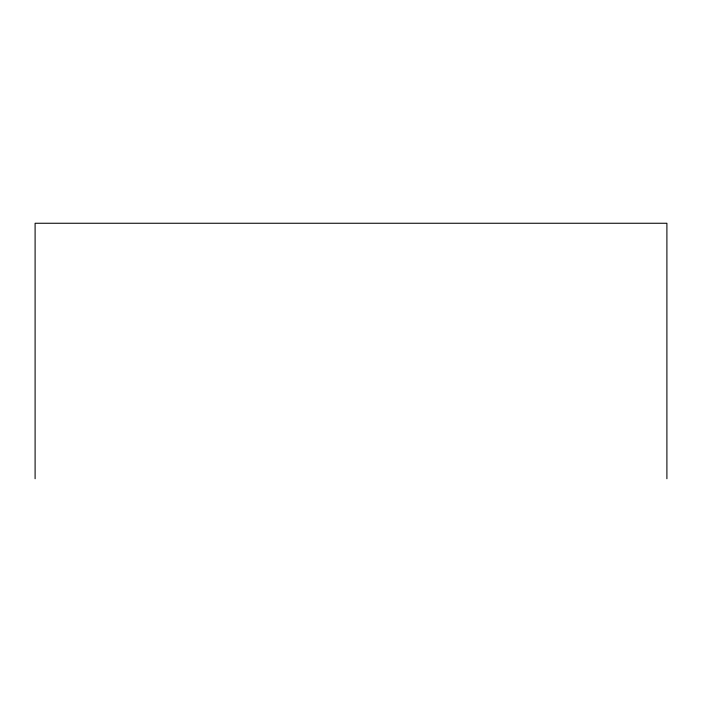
<?xml version="1.0" encoding="UTF-8"?>
<svg xmlns="http://www.w3.org/2000/svg" width="702" height="702" viewBox="0 0 702 702"><rect width="100%" height="100%" fill="white"/><g stroke="black" fill="none" stroke-linecap="round" stroke-linejoin="round"><path stroke-width="1.05" d="M666.9 478.746L666.9 223.254L35.1 223.254L35.1 478.746"/></g></svg>
